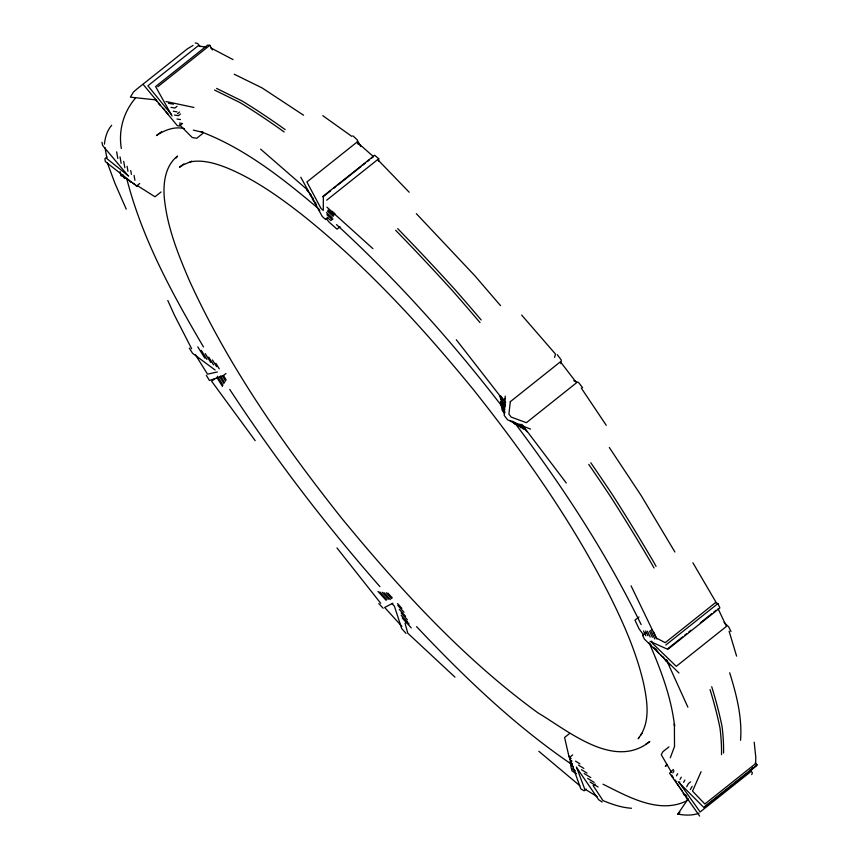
<?xml version="1.0" encoding="UTF-8"?>
<svg xmlns="http://www.w3.org/2000/svg" width="859" height="859" viewBox="0 0 859 859"><rect width="100%" height="100%" fill="white"/><g stroke="black" fill="none" stroke-linecap="round" stroke-linejoin="round"><path stroke-width="1.29" d="M378.604 161.342L378.733 158.754L374.642 155.232L322.597 196.657M505.21 396.085L504.222 415.455L507.615 419.868L530.572 429.124M740.544 740.286C742.326 717.19 736.464 694.641 729.688 672.78M560.863 363.658L561.249 359.942L557.255 354.649M104.422 144.172C105.131 137.408 107.117 130.482 111.67 125.296M554.613 357.419L555.483 354.058L521.66 315.081M751.7 774.614L752.409 772.885L750.143 769.707M701.084 771.715L692.515 791.128L704.885 804.013L755.673 763.576L755.77 757.133L754.202 742.155M670.299 757.767L674.508 746.535L674.401 723.761L674.573 726.08C671.319 697.368 660.882 669.923 649.49 643.552M672.844 772.939L673.993 770.845M676.473 775.838L677.665 773.669M680.006 779.446L681.262 777.148M679.748 781.797L679.276 782.656L700.149 811.959L750.283 772.058L752.548 767.914M683.614 782.366L684.891 780.026M686.706 786.737L688.478 783.505L690.561 781.84M690.325 789.625L692.139 786.318M698.979 813.194C692.257 815.76 684.795 815.363 677.815 814.096L688.22 798.72M639.289 737.183L638.216 738.74L641.909 733.361L640.846 734.917C650.295 719.509 647.074 700.439 643.67 683.689C636.755 653.527 624.31 624.998 610.62 597.381C573.093 522.927 524.903 454.368 473.094 389.245C421.361 326.076 365.773 265.377 301.713 214.439C278.821 196.561 254.779 179.585 227.882 168.257C216.124 163.521 202.724 159.334 190.064 161.943L191.804 161.256L183.235 164.767L179.499 167.215L183.869 163.972M666.809 764.295L665.36 766.411L667.432 764.757M176.181 158.002L177.534 156.048C164.456 166.345 162.78 185.147 164.606 200.512C167.763 228.558 178.447 255.177 189.538 280.914C228.719 366.825 283.395 444.704 341.861 518.471C400.38 589.596 463.269 658.456 538.013 712.895C568.637 731.084 614.239 770.265 649.823 741.532L645.989 744.034M755.19 762.985L757.058 764.843L756.06 766.228L704.015 807.664L678.181 781.711M135.486 98.109C123.589 111.831 118.295 130.45 121.323 148.467M157.788 86.759L209.832 45.323L212.366 49.951M106.988 156.993L104.905 158.647L105.303 161.589L136.613 186.027L139.738 183.536M177.051 106.333L174.957 107.998L170.995 107.354M177.512 113.689L179.606 112.024M180.444 114.022L178.35 115.686L174.484 115.063M158.539 133.918L156.467 135.561C164.541 130.085 174.56 126.166 184.384 128.625M182.452 123.535L179.327 126.015L177.373 125.704L143.142 84.386M202.778 133.456L196.732 138.267L192.244 137.537L179.499 124.748M161.052 191.976L155.017 196.786L137.376 185.641M371.389 158.335L373.482 156.671L357.022 142.089L306.899 182.001L321.008 208.458L323.285 210.476L323.349 196.582L330.661 190.762M333.786 188.261L335.88 186.596M337.963 184.943L360.941 166.646M363.035 164.982L365.118 163.317M367.212 161.664L369.306 159.999M326.688 200.19L378.733 158.754M327.794 217.896L325.711 219.55L322.265 216.489L300.79 177.233M332.927 218.884L330.833 220.548L327.139 217.273M340.078 226.776L337.05 229.181L329.115 222.148L326.195 218.497M214.771 378.808L211.658 381.289L255.198 440.667M225.981 373.515L222.857 376.006L209.435 380.462L206.321 375.34M505.317 398.436L503.245 400.09L456.322 339.756M407.134 621.583L405.051 623.237L407.767 633.18L454.959 677.128M638.999 616.966L634.973 620.166L638.989 628.734L643.606 634.962M645.732 632.836L642.607 635.316L644.357 639.053L678.964 672.984M651.68 629.787L649.608 631.44L652.346 637.281M665.865 645.002L717.909 603.576L719.874 607.936L667.83 649.372L650.08 641.372M667.969 648.556L682.583 636.916M684.677 635.252L686.77 633.588M688.854 631.923L690.947 630.259M700.343 622.775L711.832 613.637M713.915 611.973L716.009 610.309M569.614 733.479L564.578 737.484L568.798 755.748M572.674 754.943L569.549 757.423L580.824 788.873L584.131 790.795L586.214 789.142M595.201 783.977L593.129 785.62L603.018 800.599C612.102 804.378 621.605 807.61 631.483 808.265M668.925 746.879L662.89 751.689L661.247 754.685L671.48 772.252M673.413 769.439L669.569 773.229L699.645 816.05M677.815 814.096L679.888 812.453M705.014 806.279L757.058 764.843M159.57 133.091L161.642 131.738M392.864 603.211L384.628 607.474L401.915 626.404M686.985 800.695C659.207 814.751 627.832 796.518 603.039 784.213M193.06 45.42L187.477 48.791L136.688 89.218L133.403 92.096L130.396 97.142L156.134 99.934M217.338 371.979L207.524 374.17L195.401 354.724M209.832 45.323L207.62 45.13L155.576 86.566L172.101 115.997M206.181 47.213L198.042 45.892L147.909 85.803L171.134 114.247M168.461 103.327L173.539 104.154M173.303 111.251L176.965 111.853M176.986 119.004L180.465 119.573M179.51 123.03L182.011 123.438M193.307 130.117L203.368 132.479L201.156 131.792C244.096 148.199 280.753 176.965 315.64 206.224L318.678 208.823M165.98 101.523L193.898 107.45M195.186 42.95L197.656 43.508L200.168 46.601M573.812 380.73L578.515 382.438L582.617 387.688M715.461 602.556L717.909 603.576M210.552 47.771L233.036 59.593M234.206 74.218L262.038 87.886L303.581 115.235M216.597 88.413L242.238 101.061A672.146 166.528 51.5 0 1 285.188 129.612M214.546 90.045L240.198 102.683A672.125 166.528 51.5 0 1 284.157 131.975M132.93 183.225L134.702 184.159M122.547 176.514L120.775 175.547L120.088 171.596M125.199 178.5L123.642 177.652L123.181 175.043M135.786 185.286L137.354 186.135M129.709 181.485L131.277 182.387M510.053 420.695L516.989 424.711M126.81 179.209L128.603 180.272M512.598 421.286L519.394 425.441M571.149 758.433L568.969 757.09L568.755 755.684M575.53 761.128L579.911 763.823M572.008 761.138L569.85 759.807L569.667 758.239M578.472 765.111L583.862 768.429M572.481 764.156L570.236 762.771L570.065 761.385M581.468 769.685L587.073 773.132M573.221 766.786L571.031 765.433L570.73 763.801M584.195 773.54L590.788 777.588M575.562 770.942L571.181 768.247L570.999 766.851M587.61 778.361L594.181 782.399M576.464 773.68L571.911 770.877L571.707 769.299M590.122 782.077L598.089 786.984M597.134 796.615L584.689 788.97L576.421 766.969M524.248 429.511L522.433 428.383L519.18 424.131M124.136 177.276L127.443 179.37M602.191 802.016L598.68 799.75L576.98 768.064M515.217 424.475L512.018 421.382M527.115 431.712L520.575 424.271M520.973 427.836L516.85 423.541M518.374 426L514.874 422.66M571.256 764.07C514.122 725.103 463.935 676.785 416.572 626.63M322.791 115.664L351.793 136.377M215.126 370.036L192.588 353.328L189.281 348.131M579.761 785.663L538.829 751.271M128.635 176.063L106.945 158.679L105.023 147.619M260.621 149.144L307.683 190.054M332.089 211.271L335.01 213.859M311.28 195.133L306.631 189.957M328.052 210.004L333.979 215.244M313.589 198.912L309.831 194.381M327.365 211.121L333.26 216.35M315.865 203.229L312.322 199.041M326.42 212.592L332.186 217.692M326.839 214.707L331.638 218.948M326.914 207.137L372.924 248.67M352.834 135.797L357.011 139.598L360.694 146.492M336.492 224.586L340.357 228.129C399.231 282.493 452.747 342.537 501.688 405.92M724.062 622.431L728.786 626.984L731.009 631.548M416.336 213.655L474.694 275.589L500.518 305.632M377.939 159.871L409.174 192.223M154.641 98.957L157.047 101.469M158.346 103.434L160.45 105.636M165.97 111.81L168.042 114.011M163.178 108.202L164.735 109.866M378.798 603.576L383.146 608.247M660.55 654.816L662.837 657.318M387.924 593.086L392.284 597.864M397.513 603.587L401.872 608.355M386.217 592.742L391.564 598.605M397.814 605.445L404.052 612.274M384.113 592.753L390.362 599.603M399.295 609.385L405.545 616.236M382.266 592.27L388.558 599.163M401.142 612.939L407.434 619.833M391.994 603.544L394.388 606.164L401.668 628.541L406.006 633.373M379.871 591.958L386.969 599.732M401.174 615.291L409.163 624.042M404.181 619.575L406.865 622.507M377.971 591.411L386.078 600.28M402.291 618.04L411.289 627.908M649.146 642.919L651.186 645.195M668.248 663.266L669.805 665.006M666.434 661.763L663.245 657.049M658.713 653.269L655.567 648.631M653.688 647.353L655.256 649.114M379.936 586.643C325.336 524.505 275.02 458.609 229.718 389.385M128.131 175.741L102.618 145.482L101.942 142.24M380.709 603.265L336.964 547.924M500.786 396.053L505.683 402.431M505.189 404.224L500.325 397.889L499.82 396.149M505.328 406.092L501.248 400.788L500.797 398.963M504.673 407.681L500.99 401.808M504.716 409.421L501.753 404.342M515.464 423.874C563.01 486.978 606.54 553.464 641.147 624.611M505.049 412.299L502.225 407.553M504.609 413.608L502.279 410.581L500.421 401.604M521.81 424.303L566.264 482.994M581.275 388.053L606.229 425.269M609.321 447.507L641.125 495.493L674.895 552.004M315.296 203.272L316.606 205.226M318.646 209.038L319.763 210.734M685.461 794.478L686.856 796.701M680.403 788.197L682.1 790.914M215.834 363.303L219.27 368.822M223.404 375.447L226.153 379.861M212.441 359.964L216.608 366.653M222.18 375.576L225.649 381.16M208.726 357.108L213.558 364.86M220.462 375.931L224.607 382.577M205.237 353.618L210.766 362.477M219.743 376.865L223.877 383.511M201.317 350.408L206.912 359.395M217.413 376.231L223.007 385.208M197.785 346.853L204.839 358.16M216.833 377.391L222.47 386.443M671.706 775.033L673.177 777.438M203.497 346.982C172.294 293.885 142.122 238.781 126.767 178.715M686.094 797.335L687.769 800.083M683.163 793.19L684.623 795.606M677.483 784.031L678.954 786.457M675.238 780.015L676.355 781.851M692.912 562.795L715.998 602.245L665.21 642.672L656.212 637.947L631.086 585.838M191.654 348.743L174.452 315.189L167.806 300.51M357.022 142.089L358.257 144.387M718.103 608.644L726.413 626.415L676.28 666.326L652.722 643.574L651.573 641.115M653.495 631.741L656.899 639.01M666.552 659.626L667.679 662.053M651.412 631.752L654.794 638.978M647.439 631.247L650.145 637.045M645.635 630.946L647.879 635.724M643.552 630.957L645.796 635.746M666.563 660.184L687.866 707.15M126.241 209.177L114.999 183.429L107.3 162.759M729.098 631.193L736.592 656.115M570.301 762.266L571.203 766.174M134.068 175.376L134.927 180.326M130.729 170.544L131.384 174.345M127.068 166.238L127.948 171.328M123.707 161.32L124.813 167.709M120.024 156.821L121.151 163.328M116.652 151.86L117.801 158.443M721.496 754.674A672.576 166.635 51.5 0 0 719.982 728.024A672.973 166.732 51.5 0 0 710.039 689.573M588.759 464.408A673.102 166.764 51.5 0 1 610.846 497.05A673.145 166.775 51.5 0 1 652.11 564.535A672.629 166.646 51.5 0 1 654.01 567.982M479.998 322.587A672.414 166.592 51.5 0 0 452.929 291.222A672.586 166.635 51.5 0 0 395.655 230.287M723.546 753.042A672.576 166.635 51.5 0 0 722.032 726.392A672.984 166.732 51.5 0 0 711.714 686.738M397.706 228.655A672.576 166.635 51.5 0 1 454.98 289.59A672.414 166.592 51.5 0 1 481.19 319.956M656.061 566.349A672.629 166.646 51.5 0 0 654.161 562.903A673.123 166.775 51.5 0 0 612.896 495.418A673.102 166.764 51.5 0 0 590.809 462.776M510.289 401.701L508.925 414.167L511.159 417.077L526.395 422.682L576.529 382.77L560.422 361.789L510.289 401.701"/></g></svg>
